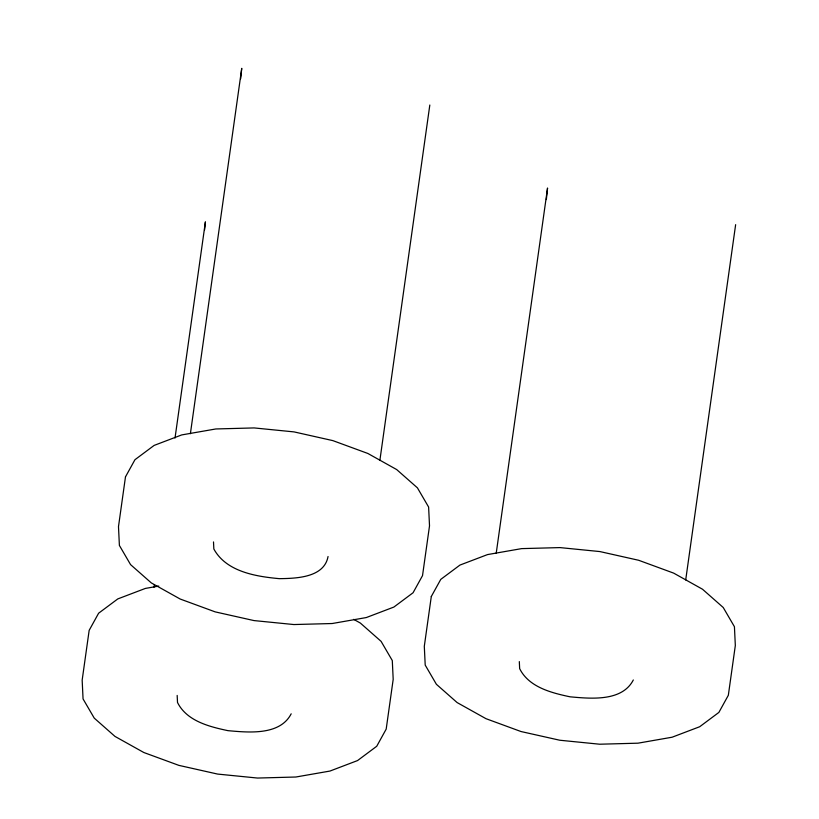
<?xml version="1.0" encoding="UTF-8"?>
<svg xmlns="http://www.w3.org/2000/svg" width="819" height="819" viewBox="0 0 819 819"><rect width="100%" height="100%" fill="white"/><g stroke="black" fill="none" stroke-linecap="round" stroke-linejoin="round"><path stroke-width="1.23" d="M204.566 229.934L205.405 221.847L175.02 438.042M240.653 78.747L241.738 68.346L190.387 433.722M546.355 199.56L547.553 188.012L496.201 553.378M154.054 587.223L154.412 584.694M328.05 556.51C324.201 577.641 296.365 578.449 279.269 578.654C255.723 576.484 226.239 571.713 213.841 548.986L213.503 541.932M379.893 460.268L429.821 105.016M685.708 579.934L735.636 224.672M291.185 713.81C279.924 735.677 248.597 732.503 227.969 730.661C209.295 726.709 186.732 721.048 177.508 702.487L177.17 695.433M633.322 679.965C622.061 701.842 590.734 698.668 570.116 696.826C551.433 692.874 528.879 687.213 519.655 668.652L519.318 661.598M158.784 586.076L145.383 588.421L117.803 598.914L98.618 613.216L89.158 630.364L82.166 680.118L83.057 698.935L94.257 718.13L114.988 736.414L143.837 752.518L178.849 765.366L217.629 774.078L257.535 778.05L295.854 777.016L329.965 771.058L357.555 760.564L376.73 746.263L386.189 729.115L393.192 679.361L392.291 660.544L381.091 641.349L360.36 623.064L353.706 619.348M125.481 476.863L118.489 526.627L119.39 545.434L130.579 564.629L151.31 582.913L180.17 599.027L215.182 611.875L253.962 620.577L293.867 624.549L332.186 623.525L366.298 617.557L393.878 607.063L413.063 592.761L422.522 575.624L429.514 525.859L428.613 507.043L417.424 487.848L396.693 469.574L367.844 453.46L332.831 440.612L294.052 431.9L254.146 427.927L215.827 428.961L181.716 434.92L154.126 445.413L134.951 459.715L125.481 476.863M431.296 596.519L424.303 646.283L425.204 665.089L436.394 684.295L457.125 702.569L485.984 718.683L520.997 731.531L559.776 740.233L599.682 744.215L638.001 743.181L672.112 737.213L699.692 726.729L718.877 712.417L728.337 695.28L735.329 645.515L734.428 626.709L723.238 607.503L702.507 589.23L673.658 573.116L638.646 560.268L599.866 551.566L559.95 547.594L521.642 548.617L487.53 554.586L459.94 565.079L440.765 579.381L431.296 596.519"/></g></svg>
